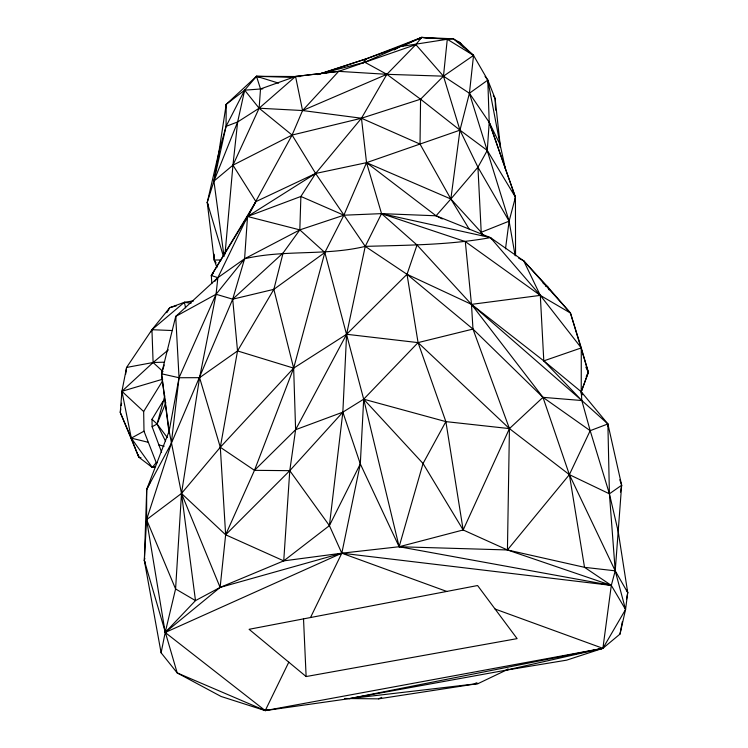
<?xml version="1.0" encoding="UTF-8"?>
<svg xmlns="http://www.w3.org/2000/svg" width="748" height="748" viewBox="0 0 748 748"><rect width="100%" height="100%" fill="white"/><g stroke="black" fill="none" stroke-linecap="round" stroke-linejoin="round"><path stroke-width="1.12" d="M442.311 218.94L436.075 215.789L381.545 213.629L343.865 215.209L299.826 229.879L244.596 258.771L216.06 294.263L179.043 377.74L169.142 431.1L146.711 489.388L144.345 560.561L161.101 652.789L177.192 672.92L221.062 696.463L265.231 710.6L349.129 698.669L506.209 670.143L566.629 660.157L602.897 648.329L620.008 634.08L625.562 609.508L627.731 592.659L618.222 531.65L609.414 493.811L590.181 430.67L581.832 400.526L581.233 391.756L581.29 347.914L570.444 313.019L547.658 286.774L523.731 260.865L490.436 237.612L436.075 215.789L366.539 162.662L361.462 118.24L386.866 74.314L415.841 44.6L421.648 37.4L453.325 38.812L459.674 42.421L473.549 55.417L487.799 80.101L495.111 98.502L500.141 144.775L505.368 168.674L515.437 197.21L515.55 255.704M150.283 482.067L146.711 489.388L146.58 519.664L144.345 560.561L177.192 672.92L265.231 710.6L602.897 648.329L625.562 609.508L615.221 570.827L569.378 474.653L542.973 397.347L471.474 304.371L417.019 244.998L381.545 213.629L366.539 162.662L315.628 173.461L255.928 201.595L211.319 275.535L211.834 283.632M216.939 267.504L214.218 260.033L207.243 202.428L213.919 181.119L226.055 126.356L226.205 104.365L256.499 76.305L300.444 76.548M469.033 228.879L450.848 198.996L420.03 144.093L420.572 99.204L443.471 76.174L473.549 55.417L453.325 38.812L447.276 39.27L400.161 46.591L366.268 58.83L318.274 74.501M446.78 591.444L341.808 553.193L329.41 525.629L342.846 412.157L346.605 334.281L365.239 246.382L381.545 213.629L465.303 241.576L471.474 304.371L472.979 329.073L509.435 428.604L507.434 549.958L611.303 585.394L625.562 609.508M310.504 617.539L341.808 553.193L360.312 463.91L363.687 399.189L324.838 252.506L299.826 229.879L247.523 216.49L211.319 275.535L217.864 277.667L244.596 258.771C284.39 249.402 325.474 256.05 365.239 246.382C407.034 245.138 449.174 245.138 490.436 237.612L540.308 295.376L581.29 347.914L588.349 372.336L581.205 391.971M175.584 318.667L175.715 316.423L217.864 277.667L247.523 216.49L292.094 135.061L302.557 110.536L338.676 71.359L415.841 44.6L443.471 76.174L469.417 93.248L489.211 122.326L500.141 144.775L499.87 147.001M161.101 652.789L165.205 632.481L195.49 600.607L220.118 587.414L283.735 560.869L289.775 470.67L295.61 429.707L293.655 368.128L273.852 289.345L283.099 252.983L299.826 229.879L300.883 196.453L315.628 173.461L361.462 118.24L420.572 99.204L459.964 130.161L487.275 150.442L515.437 197.21L515.007 200.679M344.529 698.492L378.553 698.856L478.15 683.569L506.209 670.143L602.897 648.329L611.303 585.394L615.221 570.827L621.653 485.237L607.89 423.957L590.181 430.67L542.973 397.347L472.979 329.073L407.015 274.301L365.239 246.382L315.628 173.461L247.523 216.49L244.596 258.771L232.703 299.181L171.311 443.396L146.711 489.388M225.017 254.161L232.955 165.177L259.126 108.217L260.51 88.947L256.499 76.305L293.786 77.409M218.341 159.259L218.855 152.34L226.205 104.365L244.652 90.171L256.499 76.305L259.808 77.156M515.148 255.694L509.108 221.165L477.935 167.206L459.964 130.161L443.471 76.174L447.276 39.27L421.648 37.4L366.268 58.83L317.694 74.594M262.838 88.825L244.652 90.171L237.649 121.961L232.955 165.177L255.928 201.595L245.999 220.015M505.498 248.85L509.108 221.165L515.437 197.21L489.211 122.326L487.799 80.101L485.059 76.427M436.075 215.789L450.848 198.996L459.964 130.161L469.417 93.248L473.549 55.417L447.276 39.27M120.755 408.997L120.269 412.466L138.791 457.178L152.302 467.481L155.593 466.518M121.241 405.538L121.569 403.228M125.617 374.365L126.599 367.446L151.947 329.709L169.777 307.671L184.373 302.304L193.049 300.93M214.91 281.267L217.864 277.667L216.06 294.263L199.594 377.675L181.493 493.456L175.584 588.947L165.205 632.481L265.231 710.6L267.148 709.403M315.628 173.461L292.094 135.061L259.126 108.217L244.652 90.171L226.055 126.356L218.855 152.34L213.919 181.119L224.035 256.517M620.438 492.062L621.653 485.237L619.821 479.767M283.099 252.983L232.703 299.181L237.537 350.934L220.305 447.267L225.644 534.792L220.118 587.414L165.205 632.481L146.58 519.664L171.311 443.396L179.043 377.74L175.715 316.423L216.06 294.263L232.703 299.181L273.852 289.345L324.838 252.506L343.865 215.209L366.539 162.662L459.964 130.161M620.008 634.08L622.308 621.766M626.478 599.372L627.731 592.659L626.459 589.452M144.841 558.326L144.345 560.561L145.262 562.711M223.502 256.62L207.243 202.428L218.855 152.34M169.113 433.26L161.521 373.785L175.715 316.423M164.822 395.786L157.071 424.023L165.551 441.236M627.731 592.659L615.221 570.827L584.525 567.33L507.434 549.958L399.133 546.741L341.808 553.193L283.735 560.869L225.644 534.792L254.479 470.333L293.655 368.128L324.838 252.506M590.181 430.67L569.378 474.653L584.525 567.33L611.303 585.394L399.133 546.741L423.041 463.498L445.873 421.62L418.067 342.612L407.015 274.301L417.019 244.998M607.984 426.257L607.89 423.957L581.233 391.756L543.796 360.873L471.474 304.371L407.015 274.301L346.605 334.281L293.655 368.128L220.305 447.267L181.493 493.456L146.58 519.664L175.584 588.947L195.49 600.607L181.493 493.456L169.142 431.1L161.521 373.785L164.214 364.996M581.476 394.065L581.233 391.756L588.349 372.336L570.444 313.019L523.731 260.865L518.682 258.154M443.471 76.174L386.866 74.314L338.676 71.359L295.554 76.464L259.126 108.217L237.649 121.961L213.919 181.119L232.955 165.177L292.094 135.061L361.462 118.24L420.03 144.093M165.841 402.676L157.071 424.023L152.125 426.734L161.615 452.26M151.049 331.86L151.947 329.709L184.373 302.304L191.077 303.258M472.979 329.073L418.067 342.612L363.687 399.189L342.846 412.157L360.312 463.91L399.133 546.741L463.162 529.967L509.435 428.604L542.973 397.347L581.832 400.526L607.89 423.957L609.414 493.811L615.221 570.827M265.231 710.6L288.784 662.186M283.735 560.869L329.41 525.629L360.312 463.91M586.217 376.412L588.349 372.336L585.852 367.109M273.852 289.345L237.537 350.934L199.594 377.675L220.305 447.267L254.479 470.333L295.61 429.707L346.605 334.281L418.067 342.612L509.435 428.604L569.378 474.653L609.414 493.811L621.653 485.237M366.539 162.662L450.848 198.996L477.935 167.206L487.275 150.442L489.211 122.326L505.368 168.674M166.841 312.683L169.777 307.671L176.416 305.792M152.125 426.734L152.003 419.301L162.952 401.302M164.504 362.172L153.106 362.509L126.599 367.446L121.915 391.307L120.269 412.466L131.283 438.132L152.302 467.481L156.22 462.61L143.999 431.175L143.663 411.54L162.587 380.872M362.696 63.402L366.268 58.83L364.257 59.98M569.378 474.653L507.434 549.958L463.162 529.967L423.041 463.498L363.687 399.189L445.873 421.62L509.435 428.604M211.319 275.535L213.517 272.936M419.918 38.952L421.648 37.4L429.707 38.466M168.356 349.868L153.106 362.509L121.915 391.307L131.283 438.132L138.791 457.178L141.007 457.72M506.209 670.143L508.088 668.824M394.14 49.966L400.161 46.591L421.648 37.4L402.658 46.039M143.999 431.175L131.283 438.132L148.048 442.255M378.553 698.856L381.714 697.379M165.205 632.481L341.808 553.193L611.303 585.394M260.51 88.947L295.554 76.464L321.425 73.5L364.8 62.234L400.161 46.591M420.572 99.204L386.866 74.314L302.557 110.536L259.126 108.217M450.848 198.996L481.216 232.301L509.108 221.165L469.417 93.248L487.799 80.101L500.141 144.775M226.055 126.356L237.649 121.961M247.523 216.49L300.883 196.453L343.865 215.209M295.61 429.707L342.846 412.157L289.775 470.67L225.644 534.792L181.493 493.456L220.118 587.414L341.808 553.193M523.731 260.865L540.308 295.376L543.796 360.873L581.29 347.914M152.302 467.481L155.509 466.415M162.718 379.199L121.915 391.307L143.663 411.54M190.815 301.706L193.031 301.079M306.128 676.547L517.111 638.633L477.589 585.534L249.084 629.302L306.128 676.547L303.51 618.652M570.444 313.019L540.308 295.376L471.474 304.371L581.832 400.526L543.796 360.873M338.676 71.359L321.425 73.5L326.016 73.145M214.171 254.208L214.218 260.033L221.071 259.967M199.594 377.675L179.043 377.74L161.521 373.785M254.479 470.333L289.775 470.67L329.41 525.629M172.508 330.541L151.947 329.709L153.106 362.509L162.989 371.588M156.22 462.61L157.351 462.685M361.462 118.24L302.557 110.536L295.554 76.464M457.365 42.112L459.674 42.421L463.106 47.012M381.545 213.629L490.436 237.612L491.838 239.435M158.679 444.873L164.158 446.229M237.537 350.934L293.655 368.128M256.499 76.305L278.621 83.131M545.46 286.082L547.658 286.774L549.135 289.887M495.083 609.04L602.897 648.329L349.129 698.669L478.15 683.569L476.009 682.737M364.8 62.234L386.866 74.314M465.303 241.576L540.308 295.376M543.085 283.137L547.658 286.774M152.003 419.301L157.071 424.023L167.384 437.636M459.674 42.421L461.553 45.31M214.218 260.033L216.079 262.978M477.935 167.206L481.216 232.301L483.04 235.218M493.353 95.594L495.111 98.502L495.569 110.134M581.233 391.756L582.795 394.879M207.243 202.428L208.486 205.578M481.216 232.301L482.329 235.601M363.687 399.189L399.133 546.741M184.373 302.304L185.607 307.877M445.873 421.62L463.162 529.967M138.492 454.896L138.791 457.178M226.205 104.365L226.289 106.683"/></g></svg>
